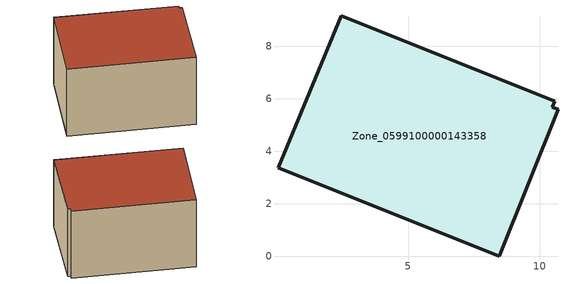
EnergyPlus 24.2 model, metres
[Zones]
Zone_0599100000143358
 floor ground (C_G): 10.49,5.68 10.7,5.59 8.46,0 0.04,3.36 2.46,9.15 10.57,5.91 z0
 wall outside (C_F): 2.46,9.15 0.04,3.36 8.46,0 10.7,5.59 10.49,5.68 10.57,5.91 2.46,9.15 z0:5.65
 roof outside (C_R): 10.7,5.59 10.49,5.68 10.57,5.91 2.46,9.15 0.04,3.36 8.46,0 z5.65
[BUILDING]
Pand.0599100000143358: North Axis=0; Terrain=City; Loads Convergence Tolerance Value=0.04; Temperature Convergence Tolerance Value=0.4; Solar Distribution=FullExterior; Maximum Number of Warmup Days=25; Minimum Number of Warmup Days=1
[Site:Location]
Rotterdam.The.Hague.AP_ZH_NLD Design_Conditions: Latitude=51.96; Longitude=4.45; Time Zone=1; Elevation=-4.5
[SITE:GROUNDTEMPERATURE:BUILDINGSURFACE]
18, 18, 18, 18, 18, 18, 18, 18, 18, 18, 18, 18
[MATERIAL] Thermal Absorptance=0.9; Solar Absorptance=0.7; Visible Absorptance=0.7
Name | Roughness | Thickness | Conductivity | Density | Specific Heat
G.TC.1975-1991 | MediumSmooth | 0.15 | 0.288461 | 540 | 1210
F.TC.1975-1991 | Rough | 0.3 | 0.230769 | 1920 | 840
R.TC.1975-1991 | MediumRough | 0.2 | 0.153846 | 1500 | 1000
[CONSTRUCTION]
C_G: G.TC.1975-1991
C_F: F.TC.1975-1991
C_R: R.TC.1975-1991
[ZONE]
Zone_0599100000143358: Type=1; Multiplier=1; Ceiling Height=Autocalculate; Volume=Autocalculate; Floor Area=autocalculate; Part of Total Floor Area=Yes
[ZONEINFILTRATION:DESIGNFLOWRATE]
Infil_Zone_0599100000143358: Zone or ZoneList or Space or SpaceList=Zone_0599100000143358; Schedule=AlwaysOn; Design Flow Rate Calculation Method=Flow/Area; Flow Rate per Floor Area=0.003; Constant Term Coefficient=1; Temperature Term Coefficient=0; Velocity Term Coefficient=0; Velocity Squared Term Coefficient=0
[HVACTEMPLATE:ZONE:IDEALLOADSAIRSYSTEM]
Zone_0599100000143358: Maximum Heating Supply Air Temperature=50; Minimum Cooling Supply Air Temperature=13; Maximum Heating Supply Air Humidity Ratio=0.0156; Minimum Cooling Supply Air Humidity Ratio=0.0077; Heating Limit=NoLimit; Cooling Limit=NoLimit; Dehumidification Control Type=ConstantSensibleHeatRatio; Cooling Sensible Heat Ratio=0.7; Dehumidification Setpoint=60; Humidification Control Type=None; Humidification Setpoint=30; Outdoor Air Method=None; Outdoor Air Flow Rate per Person=0.00944; Outdoor Air Flow Rate per Zone Floor Area=0; Outdoor Air Flow Rate per Zone=0; Demand Controlled Ventilation Type=None; Outdoor Air Economizer Type=NoEconomizer; Heat Recovery Type=None; Sensible Heat Recovery Effectiveness=0.7; Latent Heat Recovery Effectiveness=0.65
[ZONECONTROL:THERMOSTAT]
ThermostatControl_Zone_0599100000143358: Zone or ZoneList=Zone_0599100000143358; Control Type Schedule=DualSetpointControlType; Control 1=Thermostat_Zone_0599100000143358; Temperature Difference Between Cutout And Setpoint=0
[THERMOSTATSETPOINT:DUALSETPOINT]
Thermostat_Zone_0599100000143358: Heating Setpoint Temperature Schedule=HeatingSetpoint_Zone_0599100000143358; Cooling Setpoint Temperature Schedule=CoolingSetpoint_Zone_0599100000143358
[SCHEDULE:COMPACT]
HeatingSetpoint_Zone_0599100000143358: Through: 12/31, For: AllDays, Until: 24:00, 21
CoolingSetpoint_Zone_0599100000143358: Through: 12/31, For: AllDays, Until: 24:00, 24
DualSetpointControlType: Through: 12/31, For: AllDays, Until: 24:00, 4
AlwaysOn: Through: 12/31, For: AllDays, Until: 24:00, 1
